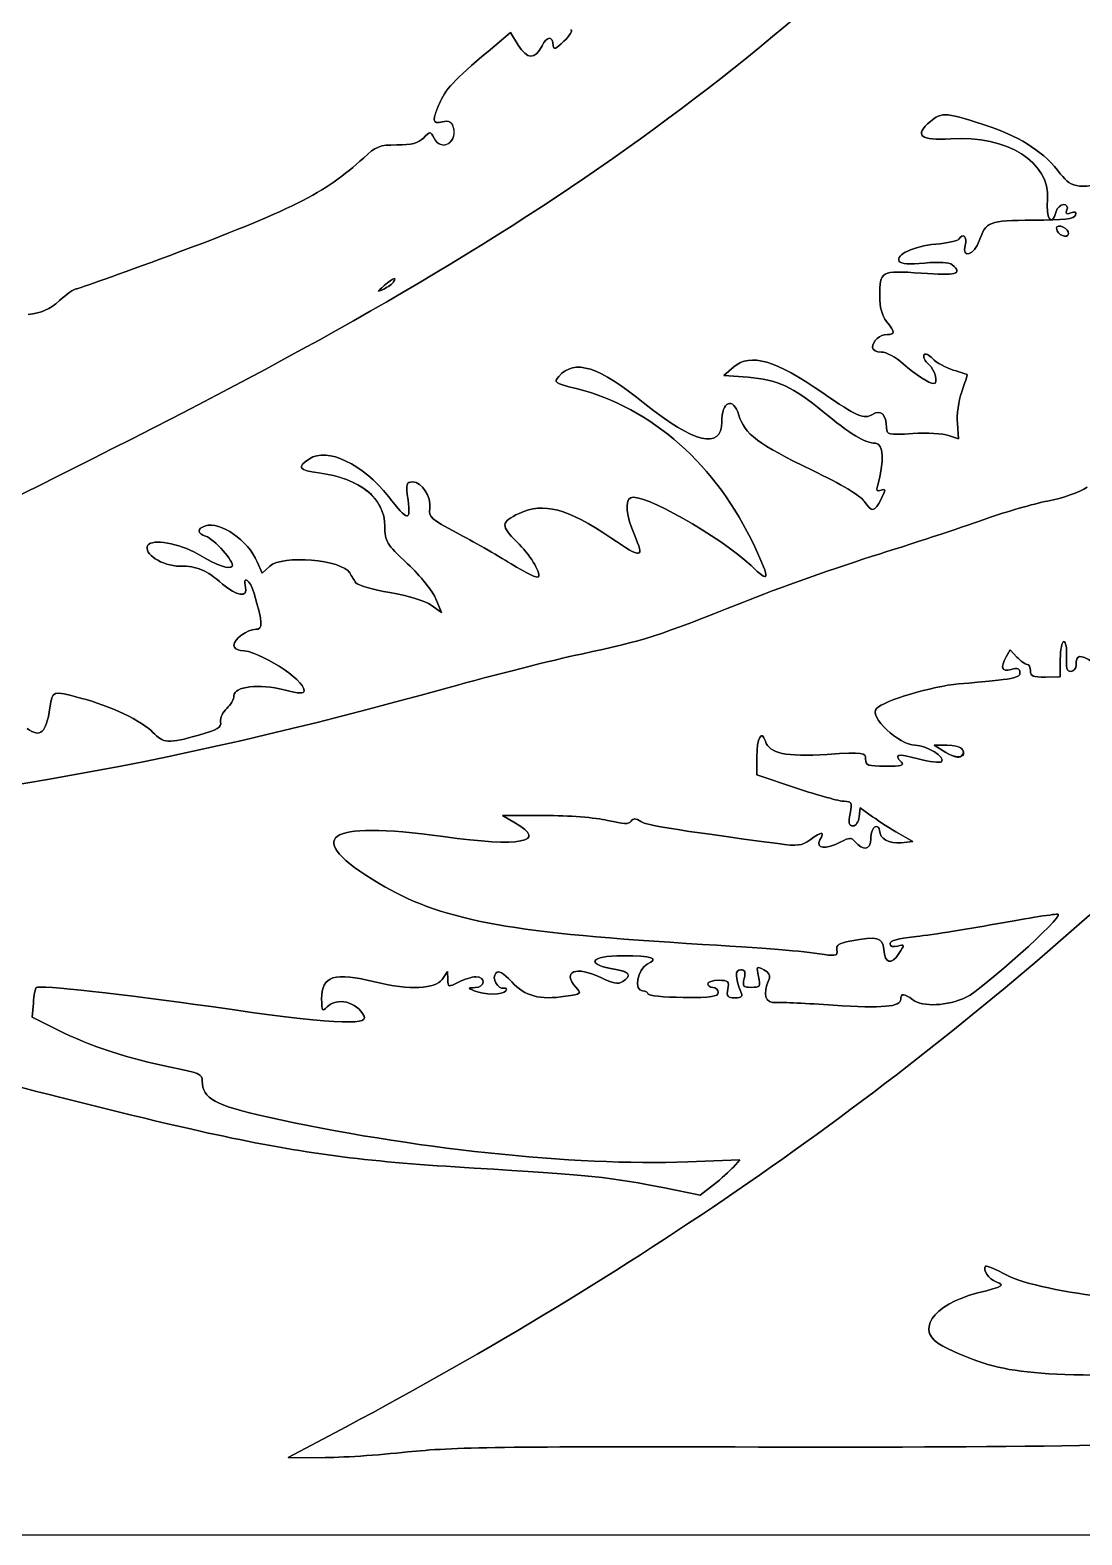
# Model space of a CAD drawing. Extents: x 0 to 106, y 0 to 59.
# Drawn here: x 81.22 to 94.44, y 0.03 to 18.93 of the extents above; entities that cross this region are included whole.
import ezdxf

# ---------------------------------------------------------------- set-up
doc = ezdxf.new("R2010")
doc.units = 0
doc.layers.get('0').update_dxf_attribs({"linetype": 'CONTINUOUS'})

msp = doc.modelspace()

# ---------------------------------------------------------------- linework, layer by layer
at = {"color": 7}
for p, q in [((87.261072, 18.899099), (87.061841, 18.733735)), ((87.061841, 18.733735), (87.261072, 18.899099)), ((87.35791, 18.742466), (87.261072, 18.899099)), ((87.261072, 18.899099), (87.35791, 18.742466)), ((90.068034, 14.698844), (89.942357, 14.590629)), ((89.942357, 14.590629), (90.068034, 14.698844)), ((89.942357, 14.590629), (90.24795, 14.568669)), ((90.24795, 14.568669), (89.942357, 14.590629)), ((92.890606, 13.796086), (92.765722, 13.839743)), ((92.765722, 13.839743), (92.890606, 13.796086)), ((92.87526, 13.987645), (92.890606, 13.796086)), ((92.890606, 13.796086), (92.87526, 13.987645)), ((84.139257, 12.106459), (84.077609, 12.250657)), ((84.077609, 12.250657), (84.139257, 12.106459)), ((84.234772, 12.195359), (84.139257, 12.106459)), ((84.139257, 12.106459), (84.234772, 12.195359)), ((86.323126, 11.783668), (86.391653, 11.613276)), ((86.391653, 11.613276), (86.323126, 11.783668)), ((86.391653, 11.613276), (86.262801, 11.705087)), ((86.262801, 11.705087), (86.391653, 11.613276)), ((93.537776, 11.146552), (93.489886, 11.056858)), ((93.489886, 11.056858), (93.537776, 11.146552)), ((93.623765, 11.053948), (93.537776, 11.146552)), ((93.537776, 11.146552), (93.623765, 11.053948)), ((94.169071, 11.027754), (94.168806, 10.807356)), ((94.168806, 10.807356), (94.169071, 11.027754)), ((94.168806, 10.807356), (93.981746, 10.803123)), ((93.981746, 10.803123), (94.168806, 10.807356)), ((92.582102, 9.946932), (92.74482, 9.947197)), ((92.74482, 9.947197), (92.582102, 9.946932)), ((92.731327, 9.85618), (92.582102, 9.946932)), ((92.582102, 9.946932), (92.731327, 9.85618)), ((90.355636, 9.801412), (90.356429, 9.572547)), ((90.356429, 9.572547), (90.355636, 9.801412)), ((90.356429, 9.572547), (90.854375, 9.407183)), ((90.854375, 9.407183), (90.356429, 9.572547)), ((91.642038, 9.046821), (91.656061, 9.160592)), ((91.656061, 9.160592), (91.642038, 9.046821)), ((91.656061, 9.160592), (91.810313, 9.048673)), ((91.810313, 9.048673), (91.656061, 9.160592)), ((87.687316, 9.063754), (87.15815, 9.06349)), ((87.15815, 9.06349), (87.687316, 9.063754)), ((87.15815, 9.06349), (87.321662, 8.968504)), ((87.321662, 8.968504), (87.15815, 9.06349)), ((92.141042, 8.835948), (92.317519, 8.735142)), ((92.317519, 8.735142), (92.141042, 8.835948)), ((92.317519, 8.735142), (92.171204, 8.720855)), ((92.171204, 8.720855), (92.317519, 8.735142)), ((86.469969, 7.103194), (86.400648, 7.003975)), ((86.400648, 7.003975), (86.469969, 7.103194)), ((86.47235, 7.002652), (86.469969, 7.103194)), ((86.469969, 7.103194), (86.47235, 7.002652)), ((81.264298, 6.706319), (81.248952, 6.529843)), ((81.248952, 6.529843), (81.264298, 6.706319)), ((81.248952, 6.529843), (81.566981, 6.370828)), ((81.566981, 6.370828), (81.248952, 6.529843)), ((89.488068, 4.712951), (90.142646, 4.737557)), ((90.142646, 4.737557), (89.488068, 4.712951)), ((90.142646, 4.737557), (90.061419, 4.647599)), ((90.061419, 4.647599), (90.142646, 4.737557)), ((89.645495, 4.292264), (89.195439, 4.385132)), ((89.195439, 4.385132), (89.645495, 4.292264)), ((89.812976, 4.425084), (89.645495, 4.292264)), ((89.645495, 4.292264), (89.812976, 4.425084)), ((84.468134, 0.996088), (85.195737, 1.383967)), ((85.195737, 1.383967), (84.468134, 0.996088)), ((84.886969, 0.995824), (84.468134, 0.996088)), ((84.468134, 0.996088), (84.886969, 0.995824)), ((70.28516, 0.025598), (88.059055, 0.025598)), ((88.059055, 0.025598), (105.833214, 0.025598))]:
    msp.add_line(p, q, dxfattribs=at)
for points in [[(82.251457, 13.668293), (87.720653, 16.423131), (90.548517, 18.461479), (94.086521, 22.199508)], [(94.086521, 22.199508), (90.548517, 18.461479), (87.720653, 16.423131), (82.251457, 13.668293)], [(88.020161, 18.935083), (88.045561, 18.926616), (88.005874, 18.861793), (87.93179, 18.790885)], [(87.93179, 18.790885), (88.005874, 18.861793), (88.045561, 18.926616), (88.020161, 18.935083)], [(87.061841, 18.733735), (86.592736, 18.344269), (86.45674, 18.205627), (86.380805, 18.039205)], [(86.380805, 18.039205), (86.45674, 18.205627), (86.592736, 18.344269), (87.061841, 18.733735)], [(87.656624, 18.735058), (87.571693, 18.557787), (87.470622, 18.560169), (87.35791, 18.742466)], [(87.35791, 18.742466), (87.470622, 18.560169), (87.571693, 18.557787), (87.656624, 18.735058)], [(87.797382, 18.734), (87.797382, 18.860206), (87.716949, 18.860735), (87.656624, 18.735058)], [(87.656624, 18.735058), (87.716949, 18.860735), (87.797382, 18.860206), (87.797382, 18.734)], [(87.93179, 18.790885), (87.830984, 18.694312), (87.797382, 18.680025), (87.797382, 18.734)], [(87.797382, 18.734), (87.797382, 18.680025), (87.830984, 18.694312), (87.93179, 18.790885)], [(86.380805, 18.039205), (86.270209, 17.797376), (86.274971, 17.744988), (86.404353, 17.777532)], [(86.402501, 17.777003), (86.275236, 17.744988), (86.270738, 17.798434), (86.380805, 18.039205)], [(86.53585, 17.727526), (86.514948, 17.781501), (86.476584, 17.795788), (86.402501, 17.777003)], [(86.404353, 17.777532), (86.484521, 17.79764), (86.517065, 17.783353), (86.537438, 17.71853)], [(92.5358, 17.783882), (92.32916, 17.606347), (92.406419, 17.541259), (92.794297, 17.56613)], [(92.794297, 17.56613), (92.406419, 17.541259), (92.32916, 17.606347), (92.5358, 17.783882)], [(93.298328, 17.710063), (92.734502, 17.900828), (92.678146, 17.906384), (92.5358, 17.783882)], [(92.5358, 17.783882), (92.678146, 17.906384), (92.734502, 17.900828), (93.298328, 17.710063)], [(86.298784, 17.575126), (86.252217, 17.661909), (86.251688, 17.661909), (86.164905, 17.575126)], [(86.164905, 17.575126), (86.251688, 17.661909), (86.252217, 17.661909), (86.298784, 17.575126)], [(86.298784, 17.575126), (86.396944, 17.391505), (86.611786, 17.529353), (86.53585, 17.727526)], [(86.537438, 17.71853), (86.601732, 17.516653), (86.396151, 17.393357), (86.298784, 17.575126)], [(92.794297, 17.56613), (93.50047, 17.611374), (94.044717, 17.270326), (94.006088, 16.806512)], [(94.006088, 16.806512), (94.044717, 17.270326), (93.50047, 17.611374), (92.794297, 17.56613)], [(94.173304, 17.122689), (93.974073, 17.387801), (93.693086, 17.576184), (93.298328, 17.710063)], [(93.298328, 17.710063), (93.693086, 17.576184), (93.974073, 17.387801), (94.173304, 17.122689)], [(85.833118, 17.488078), (85.612191, 17.488078), (85.57171, 17.472203), (85.411372, 17.323772)], [(85.411372, 17.323772), (85.57171, 17.472203), (85.612191, 17.488078), (85.833118, 17.488078)], [(86.164905, 17.575126), (86.099024, 17.509245), (86.018061, 17.488078), (85.833118, 17.488078)], [(85.833118, 17.488078), (86.018061, 17.488078), (86.099024, 17.509245), (86.164905, 17.575126)], [(85.411372, 17.323772), (84.936446, 16.8843), (84.495121, 16.662579), (82.969536, 16.096107)], [(82.969536, 16.096107), (84.495121, 16.662579), (84.936446, 16.8843), (85.411372, 17.323772)], [(94.944299, 17.055485), (94.411694, 16.928485), (94.313004, 16.936952), (94.173304, 17.122689)], [(94.173304, 17.122689), (94.313004, 16.936952), (94.411694, 16.928485), (94.944299, 17.055485)], [(94.006088, 16.806512), (93.985715, 16.561244), (94.063767, 16.450119), (94.116154, 16.650144)], [(94.116154, 16.650144), (94.063767, 16.450119), (93.985715, 16.561244), (94.006088, 16.806512)], [(94.116154, 16.650144), (94.128854, 16.698562), (94.170129, 16.73825), (94.207965, 16.73825)], [(94.207965, 16.73825), (94.170129, 16.73825), (94.128854, 16.698562), (94.116154, 16.650144)], [(94.207965, 16.73825), (94.251356, 16.73825), (94.267496, 16.713644), (94.251356, 16.671575)], [(94.251356, 16.671575), (94.267496, 16.713644), (94.251356, 16.73825), (94.207965, 16.73825)], [(94.251356, 16.671575), (94.232571, 16.622362), (94.246065, 16.612837), (94.30295, 16.634533)], [(94.30295, 16.634533), (94.246065, 16.612837), (94.232571, 16.622362), (94.251356, 16.671575)], [(94.30295, 16.634533), (94.356396, 16.655171), (94.373858, 16.64591), (94.3601, 16.604371)], [(94.3601, 16.604371), (94.373858, 16.64591), (94.356396, 16.655171), (94.30295, 16.634533)], [(93.826965, 16.542194), (93.269489, 16.539548), (93.233241, 16.52579), (93.151485, 16.28449)], [(93.151485, 16.28449), (93.233241, 16.52579), (93.269489, 16.539548), (93.826965, 16.542194)], [(94.3601, 16.604371), (94.344754, 16.558598), (94.218813, 16.543781), (93.826965, 16.542194)], [(93.826965, 16.542194), (94.218813, 16.543781), (94.344754, 16.558598), (94.3601, 16.604371)], [(94.130177, 16.410696), (94.111656, 16.459115), (94.125944, 16.475783), (94.177008, 16.465994)], [(94.177008, 16.465994), (94.125944, 16.475783), (94.111656, 16.459115), (94.130177, 16.410696)], [(94.177008, 16.465994), (94.21749, 16.458056), (94.258765, 16.426836), (94.268819, 16.396673)], [(94.268819, 16.396673), (94.258765, 16.426836), (94.21749, 16.458056), (94.177008, 16.465994)], [(92.894574, 16.30354), (92.88161, 16.282902), (92.750906, 16.254857), (92.603798, 16.241627)], [(92.603798, 16.241627), (92.750906, 16.254857), (92.88161, 16.282902), (92.894574, 16.30354)], [(92.973949, 16.226811), (93.000937, 16.334496), (92.946433, 16.387413), (92.894574, 16.30354)], [(92.894574, 16.30354), (92.946433, 16.387413), (93.000937, 16.334496), (92.973949, 16.226811)], [(93.151485, 16.28449), (93.090366, 16.104838), (92.930293, 16.052715), (92.973949, 16.226811)], [(92.973949, 16.226811), (92.930293, 16.052715), (93.090366, 16.104838), (93.151485, 16.28449)], [(94.268819, 16.396673), (94.295806, 16.315446), (94.161663, 16.329204), (94.130177, 16.410696)], [(94.130177, 16.410696), (94.161663, 16.329204), (94.295806, 16.315446), (94.268819, 16.396673)], [(82.969536, 16.096107), (82.352793, 15.867242), (81.827595, 15.679918), (81.80246, 15.679918)], [(81.80246, 15.679918), (81.827595, 15.679918), (82.352793, 15.867242), (82.969536, 16.096107)], [(92.603798, 16.241627), (92.324927, 16.216227), (92.09474, 16.107484), (92.145804, 16.024934)], [(92.145804, 16.024934), (92.09474, 16.107484), (92.324927, 16.216227), (92.603798, 16.241627)], [(92.421765, 15.876767), (91.91059, 15.913015), (91.900271, 15.907194), (91.899213, 15.586784)], [(91.899213, 15.586784), (91.900271, 15.907194), (91.91059, 15.913015), (92.421765, 15.876767)], [(92.145804, 16.024934), (92.165119, 15.993713), (92.275715, 15.986569), (92.463569, 16.004032)], [(92.463569, 16.004032), (92.275715, 15.986569), (92.165119, 15.993713), (92.145804, 16.024934)], [(92.810172, 15.982336), (92.947491, 15.868301), (92.863354, 15.845547), (92.421765, 15.876767)], [(92.421765, 15.876767), (92.863354, 15.845547), (92.947491, 15.868301), (92.810172, 15.982336)], [(92.463569, 16.004032), (92.647189, 16.02123), (92.772866, 16.013292), (92.810172, 15.982336)], [(92.810172, 15.982336), (92.772866, 16.013292), (92.647189, 16.02123), (92.463569, 16.004032)], [(85.667224, 15.677801), (85.575679, 15.633351), (85.575943, 15.635732), (85.674633, 15.721722)], [(85.674633, 15.721722), (85.575943, 15.635732), (85.575679, 15.633351), (85.667224, 15.677801)], [(85.791314, 15.768553), (85.776232, 15.744211), (85.72067, 15.703465), (85.667224, 15.677801)], [(85.667224, 15.677801), (85.72067, 15.703465), (85.776232, 15.744211), (85.791314, 15.768553)], [(85.674633, 15.721722), (85.78708, 15.819353), (85.834441, 15.838667), (85.791314, 15.768553)], [(85.791314, 15.768553), (85.834441, 15.838667), (85.78708, 15.819353), (85.674633, 15.721722)], [(81.590793, 15.53228), (81.464058, 15.419039), (81.371983, 15.378293), (81.197358, 15.358185)], [(81.197358, 15.358185), (81.371983, 15.378293), (81.464058, 15.419039), (81.590793, 15.53228)], [(81.80246, 15.679918), (81.77706, 15.679918), (81.68181, 15.613507), (81.590793, 15.53228)], [(81.590793, 15.53228), (81.68181, 15.613507), (81.77706, 15.679918), (81.80246, 15.679918)], [(91.899213, 15.586784), (91.898684, 15.449201), (91.926994, 15.346808), (91.98679, 15.271137)], [(91.98679, 15.271137), (91.926994, 15.346808), (91.898684, 15.449201), (91.899213, 15.586784)], [(91.98679, 15.271137), (92.095269, 15.133024), (92.096592, 15.106831), (91.995521, 15.106831)], [(91.995521, 15.106831), (92.096592, 15.106831), (92.095269, 15.133024), (91.98679, 15.271137)], [(91.995521, 15.106831), (91.902653, 15.106831), (91.810313, 15.025339), (91.810313, 14.943583)], [(91.810313, 14.943583), (91.810313, 15.025339), (91.902653, 15.106831), (91.995521, 15.106831)], [(91.810313, 14.943583), (91.810313, 14.911833), (91.859526, 14.886169), (91.92038, 14.886169)], [(91.92038, 14.886169), (91.859526, 14.886169), (91.810313, 14.911833), (91.810313, 14.943583)], [(88.949906, 14.235559), (88.365707, 14.708633), (88.068051, 14.803619), (87.866703, 14.58084)], [(87.866703, 14.58084), (88.068051, 14.803619), (88.365707, 14.708633), (88.949906, 14.235559)], [(91.183781, 14.373671), (90.592173, 14.784833), (90.275467, 14.877173), (90.068034, 14.698844)], [(90.068034, 14.698844), (90.275467, 14.877173), (90.592173, 14.784833), (91.183781, 14.373671)], [(91.92038, 14.886169), (91.983086, 14.886169), (92.101884, 14.822404), (92.196075, 14.738267)], [(92.196075, 14.738267), (92.101884, 14.822404), (91.983086, 14.886169), (91.92038, 14.886169)], [(92.517014, 14.730858), (92.46886, 14.77425), (92.441344, 14.828489), (92.455367, 14.851244)], [(92.455367, 14.851244), (92.441344, 14.828489), (92.46886, 14.77425), (92.517014, 14.730858)], [(92.455367, 14.851244), (92.469654, 14.874262), (92.518602, 14.852566), (92.564639, 14.803089)], [(92.564639, 14.803089), (92.518602, 14.852566), (92.469654, 14.874262), (92.455367, 14.851244)], [(92.564639, 14.803089), (92.610677, 14.753877), (92.727623, 14.689583), (92.824725, 14.660479)], [(92.824725, 14.660479), (92.727623, 14.689583), (92.610677, 14.753877), (92.564639, 14.803089)], [(87.866703, 14.58084), (87.797911, 14.504904), (87.808759, 14.497231), (88.087101, 14.427382)], [(88.087101, 14.427382), (87.808759, 14.497231), (87.797911, 14.504904), (87.866703, 14.58084)], [(90.24795, 14.568669), (90.607519, 14.54274), (90.814423, 14.448019), (91.185633, 14.139251)], [(91.185633, 14.139251), (90.814423, 14.448019), (90.607519, 14.54274), (90.24795, 14.568669)], [(92.196075, 14.738267), (92.350327, 14.600419), (92.520983, 14.489294), (92.579191, 14.489294)], [(92.579191, 14.489294), (92.520983, 14.489294), (92.350327, 14.600419), (92.196075, 14.738267)], [(92.579191, 14.489294), (92.639781, 14.489294), (92.59586, 14.659421), (92.517014, 14.730858)], [(92.517014, 14.730858), (92.59586, 14.659421), (92.639781, 14.489294), (92.579191, 14.489294)], [(92.824725, 14.660479), (92.921562, 14.631375), (93.000937, 14.604388), (93.000937, 14.600419)], [(93.000937, 14.600419), (93.000937, 14.604388), (92.921562, 14.631375), (92.824725, 14.660479)], [(93.000937, 14.600419), (93.000937, 14.59645), (92.969187, 14.500142), (92.930293, 14.386371)], [(92.930293, 14.386371), (92.969187, 14.500142), (93.000937, 14.59645), (93.000937, 14.600419)], [(88.087101, 14.427382), (89.037748, 14.188463), (89.847636, 13.470385), (90.329706, 12.438775)], [(90.329706, 12.438775), (89.847636, 13.470385), (89.037748, 14.188463), (88.087101, 14.427382)], [(91.811107, 14.102738), (91.703951, 14.036328), (91.612934, 14.075486), (91.183781, 14.373671)], [(91.183781, 14.373671), (91.612934, 14.075486), (91.703951, 14.036328), (91.811107, 14.102738)], [(92.930293, 14.386371), (92.891664, 14.272336), (92.866793, 14.092949), (92.87526, 13.987645)], [(92.87526, 13.987645), (92.866793, 14.092949), (92.891664, 14.272336), (92.930293, 14.386371)], [(89.914047, 14.005636), (89.914047, 13.658503), (89.557389, 13.743699), (88.949906, 14.235559)], [(88.949906, 14.235559), (89.557389, 13.743699), (89.914047, 13.658503), (89.914047, 14.005636)], [(90.128888, 14.094007), (90.059038, 14.327634), (89.914047, 14.268367), (89.914047, 14.005636)], [(89.914047, 14.005636), (89.914047, 14.268367), (90.059038, 14.327634), (90.128888, 14.094007)], [(91.049108, 13.401593), (90.373098, 13.72703), (90.200061, 13.85694), (90.128888, 14.094007)], [(90.128888, 14.094007), (90.200061, 13.85694), (90.373098, 13.72703), (91.049108, 13.401593)], [(91.185633, 14.139251), (91.524563, 13.857205), (91.718503, 13.739995), (91.847619, 13.739995)], [(91.847619, 13.739995), (91.718503, 13.739995), (91.524563, 13.857205), (91.185633, 14.139251)], [(91.985996, 13.93367), (91.984938, 14.099034), (91.914559, 14.167032), (91.811107, 14.102738)], [(91.811107, 14.102738), (91.914559, 14.167032), (91.984938, 14.099034), (91.985996, 13.93367)], [(92.313815, 13.862232), (92.004517, 13.842388), (91.98679, 13.846093), (91.985996, 13.93367)], [(91.985996, 13.93367), (91.98679, 13.846093), (92.004517, 13.842388), (92.313815, 13.862232)], [(92.765722, 13.839743), (92.697195, 13.863555), (92.493731, 13.873609), (92.313815, 13.862232)], [(92.313815, 13.862232), (92.493731, 13.873609), (92.697195, 13.863555), (92.765722, 13.839743)], [(77.037849, 11.688683), (79.370148, 12.239809), (79.553504, 12.309659), (82.251457, 13.668293)], [(82.251457, 13.668293), (79.553504, 12.309659), (79.370148, 12.239809), (77.037849, 11.688683)], [(85.726226, 13.0706), (85.40317, 13.480703), (84.958406, 13.693164), (84.732452, 13.545262)], [(84.732452, 13.545262), (84.958406, 13.693164), (85.40317, 13.480703), (85.726226, 13.0706)], [(91.847619, 13.739995), (91.951071, 13.73973), (91.960332, 13.51801), (91.870374, 13.199716)], [(91.870374, 13.199716), (91.960332, 13.51801), (91.951071, 13.73973), (91.847619, 13.739995)], [(84.732452, 13.545262), (84.570528, 13.439164), (84.595928, 13.401858), (84.853896, 13.367726)], [(84.847281, 13.36852), (84.595928, 13.401858), (84.571321, 13.439693), (84.732452, 13.545262)], [(85.680718, 12.697273), (85.680718, 13.051285), (85.373537, 13.29867), (84.847281, 13.36852)], [(84.853896, 13.367726), (85.370362, 13.299464), (85.680718, 13.047052), (85.680718, 12.695421)], [(86.031026, 13.25475), (85.949799, 13.25475), (85.944772, 13.2357), (85.972288, 13.028266)], [(85.972288, 13.028266), (85.944772, 13.2357), (85.949799, 13.25475), (86.031026, 13.25475)], [(86.246132, 12.920052), (86.264388, 13.071923), (86.146913, 13.25475), (86.031026, 13.25475)], [(86.031026, 13.25475), (86.146913, 13.25475), (86.264388, 13.071923), (86.246132, 12.920052)], [(91.70448, 13.011333), (91.659236, 13.080389), (91.417407, 13.224587), (91.049108, 13.401593)], [(91.049108, 13.401593), (91.417407, 13.224587), (91.659236, 13.080389), (91.70448, 13.011333)], [(85.972288, 13.028266), (86.00933, 12.750719), (85.973082, 12.756804), (85.726226, 13.0706)], [(85.726226, 13.0706), (85.973082, 12.756804), (86.00933, 12.750719), (85.972288, 13.028266)], [(88.766021, 13.055254), (88.696435, 13.012127), (88.717337, 12.822421), (88.817614, 12.589059)], [(88.817614, 12.589059), (88.717337, 12.822421), (88.696435, 13.012127), (88.766021, 13.055254)], [(90.282611, 12.203032), (89.901876, 12.567892), (88.893814, 13.134364), (88.766021, 13.055254)], [(88.766021, 13.055254), (88.893814, 13.134364), (89.901876, 12.567892), (90.282611, 12.203032)], [(91.870374, 13.199716), (91.854763, 13.144418), (91.867728, 13.130131), (91.916411, 13.148916)], [(91.916411, 13.148916), (91.867728, 13.130131), (91.854763, 13.144418), (91.870374, 13.199716)], [(91.916411, 13.148916), (91.977265, 13.1722), (91.977265, 13.160823), (91.916146, 13.038321)], [(91.916146, 13.038321), (91.977265, 13.160823), (91.977265, 13.1722), (91.916411, 13.148916)], [(94.010057, 13.013979), (94.199233, 13.050227), (94.411164, 13.12431), (94.507208, 13.188075)], [(94.507208, 13.188075), (94.411164, 13.12431), (94.199233, 13.050227), (94.010057, 13.013979)], [(86.584798, 12.615781), (86.263065, 12.784056), (86.233167, 12.810779), (86.246132, 12.920052)], [(86.246132, 12.920052), (86.233167, 12.810779), (86.263065, 12.784056), (86.584798, 12.615781)], [(87.367435, 12.858933), (87.1391, 12.755217), (87.134337, 12.698596), (87.338331, 12.50254)], [(87.338331, 12.50254), (87.134337, 12.698596), (87.1391, 12.755217), (87.367435, 12.858933)], [(88.522604, 12.550959), (87.968567, 12.92455), (87.680966, 13.001279), (87.367435, 12.858933)], [(87.367435, 12.858933), (87.680966, 13.001279), (87.968567, 12.92455), (88.522604, 12.550959)], [(91.916146, 13.038321), (91.833596, 12.873221), (91.798142, 12.868723), (91.70448, 13.011333)], [(91.70448, 13.011333), (91.798142, 12.868723), (91.833596, 12.873221), (91.916146, 13.038321)], [(93.247264, 12.79411), (93.485388, 12.880365), (93.828817, 12.979319), (94.010057, 13.013979)], [(94.010057, 13.013979), (93.828817, 12.979319), (93.485388, 12.880365), (93.247264, 12.79411)], [(83.425941, 12.701506), (83.319314, 12.66764), (83.320902, 12.606521), (83.429116, 12.572125)], [(83.429116, 12.572125), (83.320902, 12.606521), (83.319314, 12.66764), (83.425941, 12.701506)], [(84.077609, 12.250657), (83.962516, 12.519738), (83.613795, 12.761302), (83.425941, 12.701506)], [(83.425941, 12.701506), (83.613795, 12.761302), (83.962516, 12.519738), (84.077609, 12.250657)], [(85.967791, 12.224728), (85.696064, 12.481373), (85.680718, 12.506244), (85.680718, 12.697273)], [(85.680718, 12.695421), (85.680718, 12.506773), (85.696593, 12.48058), (85.967791, 12.224728)], [(91.891011, 12.348288), (92.398746, 12.507302), (93.009139, 12.707856), (93.247264, 12.79411)], [(93.247264, 12.79411), (93.009139, 12.707856), (92.398746, 12.507302), (91.891011, 12.348288)], [(83.3254, 12.350934), (83.10024, 12.482696), (82.754694, 12.542757), (82.703101, 12.458884)], [(82.703101, 12.458884), (82.754694, 12.542757), (83.10024, 12.482696), (83.3254, 12.350934)], [(83.429116, 12.572125), (83.538389, 12.5372), (83.794506, 12.247746), (83.761962, 12.195359)], [(83.761962, 12.195359), (83.794506, 12.247746), (83.538389, 12.5372), (83.429116, 12.572125)], [(87.268216, 12.224992), (87.086448, 12.338234), (86.778738, 12.514182), (86.584798, 12.615781)], [(86.584798, 12.615781), (86.778738, 12.514182), (87.086448, 12.338234), (87.268216, 12.224992)], [(87.338331, 12.50254), (87.504489, 12.342732), (87.635987, 12.130801), (87.612439, 12.060422)], [(87.612439, 12.060422), (87.635987, 12.130801), (87.504489, 12.342732), (87.338331, 12.50254)], [(88.817614, 12.589059), (88.946466, 12.29008), (88.914981, 12.285846), (88.522604, 12.550959)], [(88.522604, 12.550959), (88.914981, 12.285846), (88.946466, 12.29008), (88.817614, 12.589059)], [(82.703101, 12.458884), (82.638807, 12.355167), (82.883017, 12.196417), (83.10659, 12.196417)], [(83.10659, 12.196417), (82.883017, 12.196417), (82.638807, 12.355167), (82.703101, 12.458884)], [(83.761962, 12.195359), (83.732064, 12.147205), (83.580987, 12.200915), (83.3254, 12.350934)], [(83.3254, 12.350934), (83.580987, 12.200915), (83.732064, 12.147205), (83.761962, 12.195359)], [(85.241246, 12.110957), (85.144144, 12.279232), (84.392463, 12.342467), (84.234772, 12.195359)], [(84.234772, 12.195359), (84.392463, 12.342467), (85.144144, 12.279232), (85.241246, 12.110957)], [(90.1654, 11.736572), (90.606725, 11.914107), (91.383276, 12.189274), (91.891011, 12.348288)], [(91.891011, 12.348288), (91.383276, 12.189274), (90.606725, 11.914107), (90.1654, 11.736572)], [(90.329706, 12.438775), (90.529202, 12.012268), (90.521529, 11.974432), (90.282611, 12.203032)], [(90.282611, 12.203032), (90.521529, 11.974432), (90.529202, 12.012268), (90.329706, 12.438775)], [(83.10659, 12.196417), (83.328839, 12.196417), (83.431498, 12.152761), (83.642899, 11.969405)], [(83.642899, 11.969405), (83.431498, 12.152761), (83.328839, 12.196417), (83.10659, 12.196417)], [(85.31771, 11.987397), (85.297602, 12.017295), (85.263206, 12.073122), (85.241246, 12.110957)], [(85.241246, 12.110957), (85.263206, 12.073122), (85.297602, 12.017295), (85.31771, 11.987397)], [(85.967791, 12.224728), (86.128128, 12.073122), (86.284761, 11.878918), (86.323126, 11.783668)], [(86.323126, 11.783668), (86.284761, 11.878918), (86.128128, 12.073122), (85.967791, 12.224728)], [(87.612439, 12.060422), (87.604766, 12.037403), (87.449985, 12.111486), (87.268216, 12.224992)], [(87.268216, 12.224992), (87.449985, 12.111486), (87.604766, 12.037403), (87.612439, 12.060422)], [(83.642899, 11.969405), (83.816201, 11.818857), (83.964368, 11.799278), (83.929707, 11.931834)], [(83.929707, 11.931834), (83.964368, 11.799278), (83.816201, 11.818857), (83.642899, 11.969405)], [(83.929707, 11.931834), (83.886845, 12.095082), (83.990562, 12.021528), (84.038451, 11.854576)], [(84.038451, 11.854576), (83.990562, 12.021528), (83.886845, 12.095082), (83.929707, 11.931834)], [(85.744218, 11.864895), (85.529906, 11.902201), (85.338083, 11.957234), (85.31771, 11.987397)], [(85.31771, 11.987397), (85.338083, 11.957234), (85.529906, 11.902201), (85.744218, 11.864895)], [(84.038451, 11.854576), (84.146401, 11.47781), (84.15037, 11.402668), (84.062528, 11.402668)], [(84.062528, 11.402668), (84.15037, 11.402668), (84.146401, 11.47781), (84.038451, 11.854576)], [(86.262801, 11.705087), (86.186072, 11.759855), (85.975993, 11.824414), (85.744218, 11.864895)], [(85.744218, 11.864895), (85.975993, 11.824414), (86.186072, 11.759855), (86.262801, 11.705087)], [(88.150336, 11.092312), (88.926358, 11.256089), (89.138289, 11.323823), (90.1654, 11.736572)], [(90.1654, 11.736572), (89.138289, 11.323823), (88.926358, 11.256089), (88.150336, 11.092312)], [(84.062528, 11.402668), (83.952991, 11.402668), (83.784716, 11.28096), (83.784716, 11.201585)], [(83.784716, 11.201585), (83.784716, 11.28096), (83.952991, 11.402668), (84.062528, 11.402668)], [(83.784716, 11.201585), (83.784716, 11.16666), (83.822551, 11.138085), (83.869118, 11.138085)], [(83.869118, 11.138085), (83.822551, 11.138085), (83.784716, 11.16666), (83.784716, 11.201585)], [(94.213521, 11.248152), (94.189444, 11.248152), (94.169335, 11.148933), (94.169071, 11.027754)], [(94.169071, 11.027754), (94.169335, 11.148933), (94.189444, 11.248152), (94.213521, 11.248152)], [(94.247123, 11.060827), (94.252944, 11.164014), (94.237863, 11.248152), (94.213521, 11.248152)], [(94.213521, 11.248152), (94.237863, 11.248152), (94.252944, 11.164014), (94.247123, 11.060827)], [(83.869118, 11.138085), (84.091632, 11.138085), (84.666571, 10.774019), (84.666571, 10.632996)], [(84.666571, 10.632996), (84.666571, 10.774019), (84.091632, 11.138085), (83.869118, 11.138085)], [(86.474467, 10.668715), (87.044379, 10.827465), (87.798441, 11.018229), (88.150336, 11.092312)], [(88.150336, 11.092312), (87.798441, 11.018229), (87.044379, 10.827465), (86.474467, 10.668715)], [(93.489886, 11.056858), (93.413157, 10.913983), (93.431149, 10.869004), (93.552063, 10.899431)], [(93.552063, 10.899431), (93.431149, 10.869004), (93.413157, 10.913983), (93.489886, 11.056858)], [(93.752353, 10.961608), (93.729069, 10.961608), (93.671126, 11.003148), (93.623765, 11.053948)], [(93.623765, 11.053948), (93.671126, 11.003148), (93.729069, 10.961608), (93.752353, 10.961608)], [(94.302156, 10.873502), (94.252415, 10.873502), (94.238921, 10.919275), (94.247123, 11.060827)], [(94.247123, 11.060827), (94.238921, 10.919275), (94.252415, 10.873502), (94.302156, 10.873502)], [(94.579704, 10.992035), (94.409841, 11.092312), (94.368037, 11.084904), (94.368037, 10.9542)], [(94.368037, 10.9542), (94.368037, 11.084904), (94.409841, 11.092312), (94.579704, 10.992035)], [(93.662394, 10.859215), (93.662394, 10.789629), (93.608419, 10.779575), (92.890606, 10.716604)], [(92.890606, 10.716604), (93.608419, 10.779575), (93.662394, 10.789629), (93.662394, 10.859215)], [(93.552063, 10.899431), (93.633819, 10.919804), (93.662394, 10.909485), (93.662394, 10.859215)], [(93.662394, 10.859215), (93.662394, 10.909485), (93.633819, 10.919804), (93.552063, 10.899431)], [(93.794686, 10.880381), (93.794686, 10.925096), (93.775636, 10.961608), (93.752353, 10.961608)], [(93.752353, 10.961608), (93.775636, 10.961608), (93.794686, 10.925096), (93.794686, 10.880381)], [(93.981746, 10.803123), (93.828023, 10.799948), (93.794686, 10.813442), (93.794686, 10.880381)], [(93.794686, 10.880381), (93.794686, 10.813442), (93.828023, 10.799948), (93.981746, 10.803123)], [(94.368037, 10.9542), (94.368037, 10.90975), (94.338404, 10.873502), (94.302156, 10.873502)], [(94.302156, 10.873502), (94.338404, 10.873502), (94.368037, 10.90975), (94.368037, 10.9542)], [(76.552603, 8.976442), (80.050126, 9.181494), (82.851796, 9.659331), (86.474467, 10.668715)], [(86.474467, 10.668715), (82.851796, 9.659331), (80.050126, 9.181494), (76.552603, 8.976442)], [(81.857493, 10.539334), (81.497396, 10.632732), (81.505598, 10.635377), (81.472789, 10.416303)], [(81.472789, 10.416303), (81.505598, 10.635377), (81.497396, 10.632732), (81.857493, 10.539334)], [(84.417599, 10.641727), (84.104597, 10.721367), (83.784716, 10.68459), (83.784716, 10.568967)], [(83.784716, 10.568967), (83.784716, 10.68459), (84.104597, 10.721367), (84.417599, 10.641727)], [(84.666571, 10.632996), (84.666571, 10.590398), (84.611273, 10.592515), (84.417599, 10.641727)], [(84.417599, 10.641727), (84.611273, 10.592515), (84.666571, 10.590398), (84.666571, 10.632996)], [(92.890606, 10.716604), (92.558025, 10.6875), (91.959803, 10.509701), (91.857938, 10.409424)], [(91.857938, 10.409424), (91.959803, 10.509701), (92.558025, 10.6875), (92.890606, 10.716604)], [(81.472789, 10.416303), (81.425164, 10.099861), (81.353198, 10.035039), (81.186246, 10.158334)], [(81.186246, 10.158334), (81.353198, 10.035039), (81.425164, 10.099861), (81.472789, 10.416303)], [(82.76713, 10.108063), (82.638542, 10.248028), (82.225528, 10.443819), (81.857493, 10.539334)], [(81.857493, 10.539334), (82.225528, 10.443819), (82.638542, 10.248028), (82.76713, 10.108063)], [(83.695022, 10.409159), (83.64581, 10.364444), (83.611149, 10.289038), (83.617764, 10.241413)], [(83.617764, 10.241413), (83.611149, 10.289038), (83.64581, 10.364444), (83.695022, 10.409159)], [(83.784716, 10.568967), (83.784716, 10.525576), (83.744235, 10.453609), (83.695022, 10.409159)], [(83.695022, 10.409159), (83.744235, 10.453609), (83.784716, 10.525576), (83.784716, 10.568967)], [(91.857938, 10.409424), (91.758455, 10.311792), (92.140513, 9.947991), (92.344771, 9.945874)], [(92.344771, 9.945874), (92.140513, 9.947991), (91.758455, 10.311792), (91.857938, 10.409424)], [(83.617764, 10.241413), (83.628083, 10.169447), (83.581781, 10.140872), (83.343656, 10.073139)], [(83.343656, 10.073139), (83.581781, 10.140872), (83.628083, 10.169447), (83.617764, 10.241413)], [(83.343656, 10.073139), (82.964773, 9.965718), (82.893865, 9.969951), (82.76713, 10.108063)], [(82.76713, 10.108063), (82.893865, 9.969951), (82.964773, 9.965718), (83.343656, 10.073139)], [(90.463586, 9.996939), (90.415961, 10.146693), (90.355106, 10.036361), (90.355636, 9.801412)], [(90.355636, 9.801412), (90.355106, 10.036361), (90.415961, 10.146693), (90.463586, 9.996939)], [(91.239872, 9.831574), (90.716791, 9.79956), (90.512269, 9.843216), (90.463586, 9.996939)], [(90.463586, 9.996939), (90.512269, 9.843216), (90.716791, 9.79956), (91.239872, 9.831574)], [(91.722207, 9.771778), (91.722207, 9.857239), (91.703686, 9.85962), (91.239872, 9.831574)], [(91.239872, 9.831574), (91.703686, 9.85962), (91.722207, 9.857239), (91.722207, 9.771778)], [(92.381283, 9.776276), (92.119346, 9.844539), (92.07225, 9.835543), (92.171998, 9.735795)], [(92.171998, 9.735795), (92.07225, 9.835543), (92.119346, 9.844539), (92.381283, 9.776276)], [(92.344771, 9.945874), (92.494525, 9.944551), (92.731327, 9.795326), (92.674177, 9.738441)], [(92.674177, 9.738441), (92.731327, 9.795326), (92.494525, 9.944551), (92.344771, 9.945874)], [(92.937172, 9.899307), (93.003053, 9.79268), (92.878435, 9.766487), (92.731327, 9.85618)], [(92.731327, 9.85618), (92.828693, 9.796649), (92.895368, 9.780245), (92.923679, 9.808291)], [(92.923679, 9.808291), (92.997762, 9.882639), (92.914418, 9.947462), (92.74482, 9.947197)], [(92.74482, 9.947197), (92.83425, 9.947197), (92.920768, 9.925766), (92.937172, 9.899307)], [(91.973561, 9.682879), (91.750782, 9.682879), (91.722207, 9.692933), (91.722207, 9.771778)], [(91.722207, 9.771778), (91.722207, 9.692933), (91.750782, 9.682879), (91.973561, 9.682879)], [(92.171998, 9.735795), (92.213009, 9.69452), (92.169088, 9.682879), (91.973561, 9.682879)], [(91.973561, 9.682879), (92.169088, 9.682879), (92.213009, 9.69452), (92.171998, 9.735795)], [(92.674177, 9.738441), (92.657508, 9.721508), (92.525746, 9.738706), (92.381283, 9.776276)], [(92.381283, 9.776276), (92.525746, 9.738706), (92.657508, 9.721508), (92.674177, 9.738441)], [(90.854375, 9.407183), (91.128483, 9.316166), (91.398357, 9.241819), (91.454184, 9.241819)], [(91.454184, 9.241819), (91.398357, 9.241819), (91.128483, 9.316166), (90.854375, 9.407183)], [(91.454184, 9.241819), (91.546259, 9.241819), (91.552874, 9.227531), (91.52668, 9.087567)], [(91.52668, 9.087567), (91.552874, 9.227531), (91.546259, 9.241819), (91.454184, 9.241819)], [(91.52668, 9.087567), (91.504191, 8.967711), (91.512128, 8.93305), (91.562928, 8.93305)], [(91.562928, 8.93305), (91.512128, 8.93305), (91.504191, 8.967711), (91.52668, 9.087567)], [(86.413613, 8.798642), (84.916338, 9.004752), (84.631382, 8.796261), (85.609281, 8.209945)], [(85.609281, 8.209945), (84.631382, 8.796261), (84.916338, 9.004752), (86.413613, 8.798642)], [(87.321662, 8.968504), (87.734147, 8.729321), (87.387543, 8.664498), (86.413613, 8.798642)], [(86.413613, 8.798642), (87.387543, 8.664498), (87.734147, 8.729321), (87.321662, 8.968504)], [(88.480536, 9.001842), (88.329723, 9.037296), (87.989205, 9.064019), (87.687316, 9.063754)], [(87.687316, 9.063754), (87.989205, 9.064019), (88.329723, 9.037296), (88.480536, 9.001842)], [(88.776869, 8.991523), (88.752262, 8.952365), (88.68056, 8.954746), (88.480536, 9.001842)], [(88.480536, 9.001842), (88.68056, 8.954746), (88.752262, 8.952365), (88.776869, 8.991523)], [(88.899106, 8.987554), (88.830844, 9.029888), (88.80121, 9.030946), (88.776869, 8.991523)], [(88.776869, 8.991523), (88.80121, 9.030946), (88.830844, 9.029888), (88.899106, 8.987554)], [(90.619689, 8.710536), (89.275079, 8.890982), (88.977952, 8.938871), (88.899106, 8.987554)], [(88.899106, 8.987554), (88.977952, 8.938871), (89.275079, 8.890982), (90.619689, 8.710536)], [(91.562928, 8.93305), (91.59997, 8.93305), (91.634101, 8.982263), (91.642038, 9.046821)], [(91.642038, 9.046821), (91.634101, 8.982263), (91.59997, 8.93305), (91.562928, 8.93305)], [(91.843386, 8.921673), (91.812959, 8.91109), (91.788353, 8.843357), (91.788353, 8.770596)], [(91.788353, 8.770596), (91.788353, 8.843357), (91.812959, 8.91109), (91.843386, 8.921673)], [(91.810313, 9.048673), (91.895244, 8.987025), (92.04394, 8.891246), (92.141042, 8.835948)], [(92.141042, 8.835948), (92.04394, 8.891246), (91.895244, 8.987025), (91.810313, 9.048673)], [(91.898419, 8.876165), (91.898419, 8.911619), (91.873813, 8.931992), (91.843386, 8.921673)], [(91.843386, 8.921673), (91.873813, 8.931992), (91.898419, 8.911619), (91.898419, 8.876165)], [(91.025824, 8.758425), (90.920785, 8.68249), (90.871573, 8.676669), (90.619689, 8.710536)], [(90.619689, 8.710536), (90.871573, 8.676669), (90.920785, 8.68249), (91.025824, 8.758425)], [(91.148856, 8.756838), (91.208122, 8.867698), (91.177166, 8.868227), (91.025824, 8.758425)], [(91.025824, 8.758425), (91.177166, 8.868227), (91.208122, 8.867698), (91.148856, 8.756838)], [(91.411322, 8.733555), (91.21897, 8.634071), (91.089324, 8.645448), (91.148856, 8.756838)], [(91.148856, 8.756838), (91.089324, 8.645448), (91.21897, 8.634071), (91.411322, 8.733555)], [(91.58674, 8.738317), (91.544672, 8.789117), (91.517155, 8.788323), (91.411322, 8.733555)], [(91.411322, 8.733555), (91.517155, 8.788323), (91.544672, 8.789117), (91.58674, 8.738317)], [(91.788353, 8.770596), (91.788353, 8.629309), (91.690192, 8.613698), (91.58674, 8.738317)], [(91.58674, 8.738317), (91.690192, 8.613698), (91.788353, 8.629309), (91.788353, 8.770596)], [(92.171204, 8.720855), (92.014571, 8.705509), (91.898419, 8.771655), (91.898419, 8.876165)], [(91.898419, 8.876165), (91.898419, 8.771655), (92.014571, 8.705509), (92.171204, 8.720855)], [(85.609281, 8.209945), (86.362284, 7.758566), (87.198102, 7.595583), (89.473251, 7.457206)], [(89.473251, 7.457206), (87.198102, 7.595583), (86.362284, 7.758566), (85.609281, 8.209945)], [(85.195737, 1.383967), (88.801475, 3.305898), (91.888894, 5.440025), (94.666222, 7.930016)], [(94.666222, 7.930016), (91.888894, 5.440025), (88.801475, 3.305898), (85.195737, 1.383967)], [(94.142083, 7.82286), (94.210346, 7.795608), (93.193289, 6.877769), (92.987443, 6.780932)], [(92.987443, 6.780932), (93.193289, 6.877769), (94.210346, 7.795608), (94.142083, 7.82286)], [(93.366326, 7.703004), (93.773255, 7.776822), (94.122504, 7.830797), (94.142083, 7.82286)], [(94.142083, 7.82286), (94.122504, 7.830797), (93.773255, 7.776822), (93.366326, 7.703004)], [(92.328367, 7.539491), (92.492144, 7.555631), (92.959133, 7.629185), (93.366326, 7.703004)], [(93.366326, 7.703004), (92.959133, 7.629185), (92.492144, 7.555631), (92.328367, 7.539491)], [(89.473251, 7.457206), (90.577885, 7.390002), (90.871573, 7.366454), (91.206799, 7.317506)], [(91.206799, 7.317506), (90.871573, 7.366454), (90.577885, 7.390002), (89.473251, 7.457206)], [(91.361316, 7.372539), (91.350468, 7.434716), (91.386451, 7.459587), (91.52377, 7.484723)], [(91.52377, 7.484723), (91.386451, 7.459587), (91.350468, 7.434716), (91.361316, 7.372539)], [(91.52377, 7.484723), (91.879898, 7.54981), (91.935461, 7.536316), (91.950807, 7.382064)], [(91.950807, 7.382064), (91.935461, 7.536316), (91.879898, 7.54981), (91.52377, 7.484723)], [(91.950807, 7.382064), (91.968798, 7.200825), (92.042882, 7.179923), (92.140248, 7.328619)], [(92.140248, 7.328619), (92.042882, 7.179923), (91.968798, 7.200825), (91.950807, 7.382064)], [(92.030711, 7.454031), (92.030711, 7.490544), (92.13284, 7.519912), (92.328367, 7.539491)], [(92.328367, 7.539491), (92.13284, 7.519912), (92.030711, 7.490544), (92.030711, 7.454031)], [(92.124373, 7.422546), (92.065371, 7.406935), (92.030711, 7.418577), (92.030711, 7.454031)], [(92.030711, 7.454031), (92.030711, 7.418577), (92.065371, 7.406935), (92.124373, 7.422546)], [(92.140248, 7.328619), (92.216448, 7.444771), (92.215919, 7.446358), (92.124373, 7.422546)], [(92.124373, 7.422546), (92.215919, 7.446358), (92.216448, 7.444771), (92.140248, 7.328619)], [(88.672094, 7.301631), (88.249026, 7.301631), (88.193992, 7.1913), (88.585046, 7.1278)], [(88.589808, 7.127006), (88.194257, 7.1913), (88.24638, 7.301631), (88.672094, 7.301631)], [(88.976893, 7.194211), (89.131939, 7.271204), (89.045685, 7.301631), (88.672094, 7.301631)], [(88.672094, 7.301631), (89.045685, 7.301631), (89.131939, 7.271204), (88.976893, 7.194211)], [(88.919214, 6.860571), (88.80756, 6.860571), (88.854921, 7.133886), (88.976893, 7.194211)], [(88.976893, 7.194211), (88.854921, 7.133886), (88.80756, 6.860571), (88.919214, 6.860571)], [(91.206799, 7.317506), (91.352055, 7.296075), (91.373222, 7.303748), (91.361316, 7.372539)], [(91.361316, 7.372539), (91.373222, 7.303748), (91.352055, 7.296075), (91.206799, 7.317506)], [(85.570651, 6.969844), (85.039104, 7.098167), (84.886969, 7.0516), (84.886969, 6.760294)], [(84.886969, 6.760294), (84.886969, 7.0516), (85.039104, 7.098167), (85.570651, 6.969844)], [(86.400648, 7.003975), (86.316246, 6.882796), (85.98737, 6.869303), (85.570651, 6.969844)], [(85.570651, 6.969844), (85.98737, 6.869303), (86.316246, 6.882796), (86.400648, 7.003975)], [(86.604642, 6.96958), (86.478965, 6.904757), (86.474467, 6.905815), (86.47235, 7.002652)], [(86.47235, 7.002652), (86.474467, 6.905815), (86.478965, 6.904757), (86.604642, 6.96958)], [(86.82504, 7.037048), (86.775563, 7.037048), (86.676344, 7.006621), (86.604642, 6.96958)], [(86.604642, 6.96958), (86.676344, 7.006621), (86.775563, 7.037048), (86.82504, 7.037048)], [(86.816308, 6.901582), (86.941721, 6.90555), (86.950452, 7.037048), (86.82504, 7.037048)], [(86.82504, 7.037048), (86.950452, 7.037048), (86.941721, 6.90555), (86.816308, 6.901582)], [(87.077452, 7.084144), (87.017391, 7.024348), (87.09756, 6.875388), (87.179316, 6.894703)], [(87.179316, 6.894703), (87.09756, 6.875388), (87.017391, 7.024348), (87.077452, 7.084144)], [(87.274831, 6.973548), (87.165293, 7.092081), (87.113964, 7.120921), (87.077452, 7.084144)], [(87.077452, 7.084144), (87.113964, 7.120921), (87.165293, 7.092081), (87.274831, 6.973548)], [(88.393488, 7.027259), (88.08419, 7.177542), (87.901628, 7.106369), (88.082603, 6.906344)], [(88.082603, 6.906344), (87.901628, 7.106369), (88.08419, 7.177542), (88.393488, 7.027259)], [(88.670242, 6.976988), (88.612563, 6.940475), (88.54774, 6.952382), (88.393488, 7.027259)], [(88.393488, 7.027259), (88.54774, 6.952382), (88.612563, 6.940475), (88.670242, 6.976988)], [(88.585046, 7.1278), (88.75385, 7.100284), (88.783219, 7.048161), (88.670242, 6.976988)], [(88.670242, 6.976988), (88.786658, 7.050277), (88.760465, 7.099225), (88.589808, 7.127006)], [(90.152436, 7.125154), (90.079411, 7.125154), (90.080469, 7.028317), (90.155611, 6.849459)], [(90.155611, 6.849459), (90.080469, 7.028317), (90.079411, 7.125154), (90.152436, 7.125154)], [(90.196886, 7.014823), (90.217788, 7.098961), (90.207205, 7.125154), (90.152436, 7.125154)], [(90.152436, 7.125154), (90.207205, 7.125154), (90.217788, 7.098961), (90.196886, 7.014823)], [(90.287638, 6.904757), (90.183392, 6.904757), (90.172544, 6.917721), (90.196886, 7.014823)], [(90.196886, 7.014823), (90.172544, 6.917721), (90.183392, 6.904757), (90.287638, 6.904757)], [(90.376273, 7.040752), (90.404054, 6.915075), (90.397175, 6.904757), (90.287638, 6.904757)], [(90.287638, 6.904757), (90.397175, 6.904757), (90.404054, 6.915075), (90.376273, 7.040752)], [(90.442419, 7.125684), (90.351402, 7.174367), (90.347963, 7.170133), (90.376273, 7.040752)], [(90.376273, 7.040752), (90.347963, 7.170133), (90.351402, 7.174367), (90.442419, 7.125684)], [(90.597729, 6.713728), (90.459088, 6.70579), (90.424692, 6.81374), (90.506183, 7.000536)], [(90.506183, 7.000536), (90.424692, 6.81374), (90.459088, 6.70579), (90.597729, 6.713728)], [(90.506183, 7.000536), (90.528673, 7.051865), (90.509358, 7.0897), (90.442419, 7.125684)], [(90.442419, 7.125684), (90.509358, 7.0897), (90.528673, 7.051865), (90.506183, 7.000536)], [(81.2979, 6.901582), (81.287581, 6.891263), (81.2725, 6.803157), (81.264298, 6.706319)], [(81.264298, 6.706319), (81.2725, 6.803157), (81.287581, 6.891263), (81.2979, 6.901582)], [(83.497908, 6.662399), (82.423172, 6.817709), (81.331767, 6.936507), (81.2979, 6.901582)], [(81.2979, 6.901582), (81.331767, 6.936507), (82.423172, 6.817709), (83.497908, 6.662399)], [(86.805196, 6.860571), (86.721058, 6.896819), (86.721588, 6.898671), (86.816308, 6.901582)], [(86.816308, 6.901582), (86.721588, 6.898671), (86.721058, 6.896819), (86.805196, 6.860571)], [(87.202864, 6.86163), (87.169527, 6.807919), (86.92955, 6.807126), (86.805196, 6.860571)], [(86.805196, 6.860571), (86.92955, 6.807126), (87.169527, 6.807919), (87.202864, 6.86163)], [(87.179316, 6.894703), (87.207627, 6.901317), (87.21821, 6.8865), (87.202864, 6.86163)], [(87.202864, 6.86163), (87.21821, 6.8865), (87.207627, 6.901317), (87.179316, 6.894703)], [(87.953222, 6.792309), (87.626462, 6.743361), (87.441783, 6.792573), (87.274831, 6.973548)], [(87.274831, 6.973548), (87.441783, 6.792573), (87.626462, 6.743361), (87.953222, 6.792309)], [(88.082603, 6.906344), (88.155363, 6.826176), (88.150601, 6.821942), (87.953222, 6.792309)], [(87.953222, 6.792309), (88.150601, 6.821942), (88.155363, 6.826176), (88.082603, 6.906344)], [(88.988006, 6.820884), (88.988006, 6.84258), (88.95705, 6.860571), (88.919214, 6.860571)], [(88.919214, 6.860571), (88.95705, 6.860571), (88.988006, 6.84258), (88.988006, 6.820884)], [(89.429066, 6.778021), (89.186443, 6.779873), (88.988006, 6.798923), (88.988006, 6.820884)], [(88.988006, 6.820884), (88.988006, 6.798923), (89.186443, 6.779873), (89.429066, 6.778021)], [(89.870126, 6.839934), (89.870126, 6.786753), (89.789163, 6.77564), (89.429066, 6.778021)], [(89.429066, 6.778021), (89.789163, 6.77564), (89.870126, 6.786753), (89.870126, 6.839934)], [(89.875153, 6.992863), (89.799482, 6.992863), (89.737834, 6.973019), (89.737834, 6.948677)], [(89.737834, 6.948677), (89.737834, 6.973019), (89.799482, 6.992863), (89.875153, 6.992863)], [(89.737834, 6.948677), (89.737834, 6.9246), (89.767468, 6.904757), (89.80398, 6.904757)], [(89.80398, 6.904757), (89.767468, 6.904757), (89.737834, 6.9246), (89.737834, 6.948677)], [(89.80398, 6.904757), (89.840228, 6.904757), (89.870126, 6.875388), (89.870126, 6.839934)], [(89.870126, 6.839934), (89.870126, 6.875388), (89.840228, 6.904757), (89.80398, 6.904757)], [(89.991569, 6.882532), (90.010355, 6.981221), (89.997919, 6.992863), (89.875153, 6.992863)], [(89.875153, 6.992863), (89.997919, 6.992863), (90.010355, 6.981221), (89.991569, 6.882532)], [(90.079411, 6.772465), (89.987071, 6.772465), (89.973578, 6.789134), (89.991569, 6.882532)], [(89.991569, 6.882532), (89.973578, 6.789134), (89.987071, 6.772465), (90.079411, 6.772465)], [(90.155611, 6.849459), (90.18154, 6.788076), (90.16593, 6.772465), (90.079411, 6.772465)], [(90.079411, 6.772465), (90.16593, 6.772465), (90.18154, 6.788076), (90.155611, 6.849459)], [(92.314873, 6.748917), (92.206659, 6.830673), (92.163002, 6.83279), (92.163002, 6.755796)], [(92.163002, 6.755796), (92.163002, 6.83279), (92.206659, 6.830673), (92.314873, 6.748917)], [(85.420368, 6.54413), (85.488366, 6.417395), (84.977721, 6.44888), (83.497908, 6.662399)], [(83.497908, 6.662399), (84.977721, 6.44888), (85.488366, 6.417395), (85.420368, 6.54413)], [(84.886969, 6.760294), (84.886969, 6.605249), (84.893319, 6.595988), (84.95629, 6.658959)], [(84.95629, 6.658959), (84.893319, 6.595988), (84.886969, 6.605249), (84.886969, 6.760294)], [(84.95629, 6.658959), (85.082496, 6.785165), (85.323266, 6.725369), (85.420368, 6.54413)], [(85.420368, 6.54413), (85.323266, 6.725369), (85.082496, 6.785165), (84.95629, 6.658959)], [(91.314485, 6.681713), (90.993016, 6.703409), (90.670489, 6.717696), (90.597729, 6.713728)], [(90.597729, 6.713728), (90.670489, 6.717696), (90.993016, 6.703409), (91.314485, 6.681713)], [(92.163002, 6.755796), (92.163002, 6.658959), (91.940488, 6.639644), (91.314485, 6.681713)], [(91.314485, 6.681713), (91.940488, 6.639644), (92.163002, 6.658959), (92.163002, 6.755796)], [(92.987443, 6.780932), (92.750377, 6.669542), (92.439227, 6.654726), (92.314873, 6.748917)], [(92.314873, 6.748917), (92.439227, 6.654726), (92.750377, 6.669542), (92.987443, 6.780932)], [(81.566981, 6.370828), (81.972851, 6.168157), (82.481115, 6.000147), (82.988056, 5.901722)], [(82.988056, 5.901722), (82.481115, 6.000147), (81.972851, 6.168157), (81.566981, 6.370828)], [(83.656658, 5.033096), (82.612613, 5.251113), (80.001708, 5.918656), (80.080553, 5.947495)], [(80.080553, 5.947495), (80.001708, 5.918656), (82.612613, 5.251113), (83.656658, 5.033096)], [(82.988056, 5.901722), (83.346302, 5.832402), (83.387577, 5.81441), (83.387577, 5.727627)], [(83.387577, 5.727627), (83.387577, 5.81441), (83.346302, 5.832402), (82.988056, 5.901722)], [(83.387577, 5.727627), (83.387841, 5.509875), (83.549237, 5.420181), (84.200111, 5.275984)], [(84.200111, 5.275984), (83.549237, 5.420181), (83.387841, 5.509875), (83.387577, 5.727627)], [(84.200111, 5.275984), (85.999805, 4.877257), (88.052705, 4.658447), (89.488068, 4.712951)], [(89.488068, 4.712951), (88.052705, 4.658447), (85.999805, 4.877257), (84.200111, 5.275984)], [(86.805196, 4.634105), (85.490483, 4.710305), (84.755471, 4.803438), (83.656658, 5.033096)], [(83.656658, 5.033096), (84.755471, 4.803438), (85.490483, 4.710305), (86.805196, 4.634105)], [(89.195439, 4.385132), (88.574727, 4.513191), (88.181292, 4.554201), (86.805196, 4.634105)], [(86.805196, 4.634105), (88.181292, 4.554201), (88.574727, 4.513191), (89.195439, 4.385132)], [(90.061419, 4.647599), (90.016705, 4.598122), (89.905051, 4.498109), (89.812976, 4.425084)], [(89.812976, 4.425084), (89.905051, 4.498109), (90.016705, 4.598122), (90.061419, 4.647599)], [(93.49703, 3.287113), (93.361563, 3.360402), (93.241443, 3.411731), (93.230595, 3.400619)], [(93.230595, 3.400619), (93.241443, 3.411731), (93.361563, 3.360402), (93.49703, 3.287113)], [(93.230595, 3.400619), (93.188262, 3.35855), (93.267901, 3.240811), (93.36368, 3.203769)], [(93.36368, 3.203769), (93.267901, 3.240811), (93.188262, 3.35855), (93.230595, 3.400619)], [(95.539082, 3.043696), (95.789113, 2.842878), (93.901577, 3.068038), (93.49703, 3.287113)], [(93.49703, 3.287113), (93.901577, 3.068038), (95.789113, 2.842878), (95.539082, 3.043696)], [(93.133493, 3.065921), (92.553527, 2.916961), (92.32916, 2.576707), (92.692962, 2.39732)], [(92.692962, 2.39732), (92.32916, 2.576707), (92.553527, 2.916961), (93.133493, 3.065921)], [(93.36368, 3.203769), (93.476922, 3.160378), (93.458401, 3.149265), (93.133493, 3.065921)], [(93.133493, 3.065921), (93.458401, 3.149265), (93.476922, 3.160378), (93.36368, 3.203769)], [(92.692962, 2.39732), (93.412893, 2.04225), (93.760555, 2.003885), (95.8542, 2.048335)], [(95.8542, 2.048335), (93.760555, 2.003885), (93.412893, 2.04225), (92.692962, 2.39732)], [(90.377067, 1.129703), (87.174025, 1.13764), (86.532675, 1.128644), (85.967526, 1.067526)], [(85.967526, 1.067526), (86.532675, 1.128644), (87.174025, 1.13764), (90.377067, 1.129703)], [(97.658921, 1.260936), (95.794404, 1.155632), (93.87459, 1.121236), (90.377067, 1.129703)], [(90.377067, 1.129703), (93.87459, 1.121236), (95.794404, 1.155632), (97.658921, 1.260936)], [(85.967526, 1.067526), (85.603724, 1.028103), (85.117421, 0.995824), (84.886969, 0.995824)], [(84.886969, 0.995824), (85.117421, 0.995824), (85.603724, 1.028103), (85.967526, 1.067526)]]:
    msp.add_open_spline(points, degree=3, dxfattribs=at)

doc.saveas('drawing.dxf')
